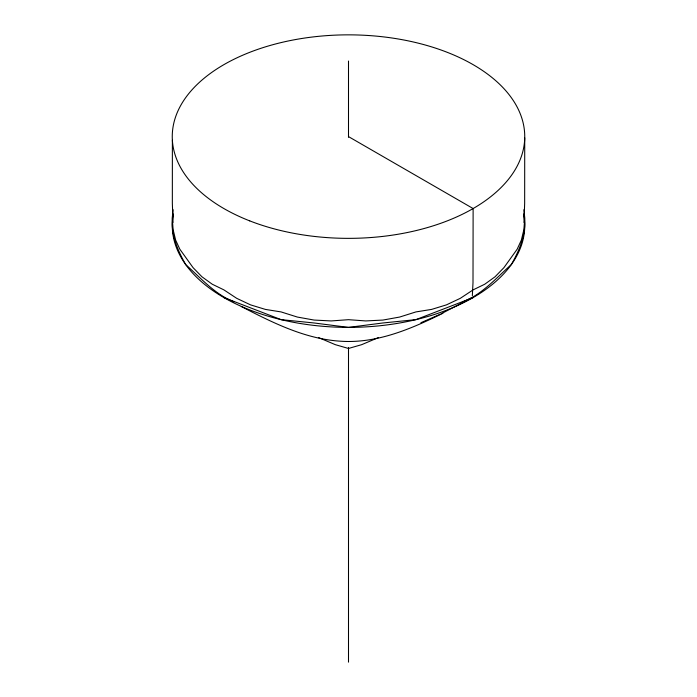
<?xml version="1.0" encoding="UTF-8"?>
<svg xmlns="http://www.w3.org/2000/svg" width="697" height="697" viewBox="0 0 697 697"><rect width="100%" height="100%" fill="white"/><g stroke="black" fill="none" stroke-linecap="round" stroke-linejoin="round"><path stroke-width="1.05" d="M172.377 140.289L172.342 203.254L173.022 222.456M524.728 137.832L524.658 203.254L523.987 222.456M173.109 213.813C169.667 231.779 177.003 249.256 185.69 264.572C200.745 277.998 214.772 294.247 233.835 301.784M173.109 209.701L172.237 217.917L173.109 229.644L175.644 240.117L179.835 249.212L193.069 267.648L201.973 276.814L212.263 284.228L223.876 289.865L236.692 298.325L250.572 304.877L265.4 309.407L281.057 311.916L297.331 317.048L314.129 320.071L331.223 320.934L348.5 319.679L365.768 320.934L382.871 320.071L399.669 317.048L415.943 311.916L431.6 309.407L446.428 304.877L460.308 298.325L473.124 289.865L484.737 284.228L495.027 276.814L503.931 267.648L517.165 249.212L521.347 240.117L523.891 229.644L524.763 217.917L523.891 209.701M472.339 295.72L473.002 282.668L473.124 208.551L348.5 136.603M471.128 298.072L441.245 313.772M463.165 301.784C482.228 294.247 496.255 277.998 511.31 264.572C519.997 249.256 527.333 231.779 523.891 213.813M440.321 314.208L420.91 322.711M442.874 313.267C411.099 328.914 376.624 343.795 340.371 341.19C304.894 338.96 272.3 322.484 241.275 306.506M378.558 337.531L361.638 344.684L348.5 348.465L335.362 344.684L318.442 337.531M473.124 297.575L415.943 319.627L382.871 322.981L348.5 327.398L314.129 322.981L281.057 319.627L223.876 297.575M348.5 61.031L348.5 137.257M348.5 347.437L348.5 662.15M523.804 215.12A176.236 101.753 0 0 1 348.5 327.381A176.236 101.753 0 0 1 173.213 215.12M249.718 220.871A176.245 101.753 0 0 0 524.292 143.861A176.245 101.753 0 0 0 271.49 45.078A176.245 101.753 0 0 0 249.718 220.871"/></g></svg>
